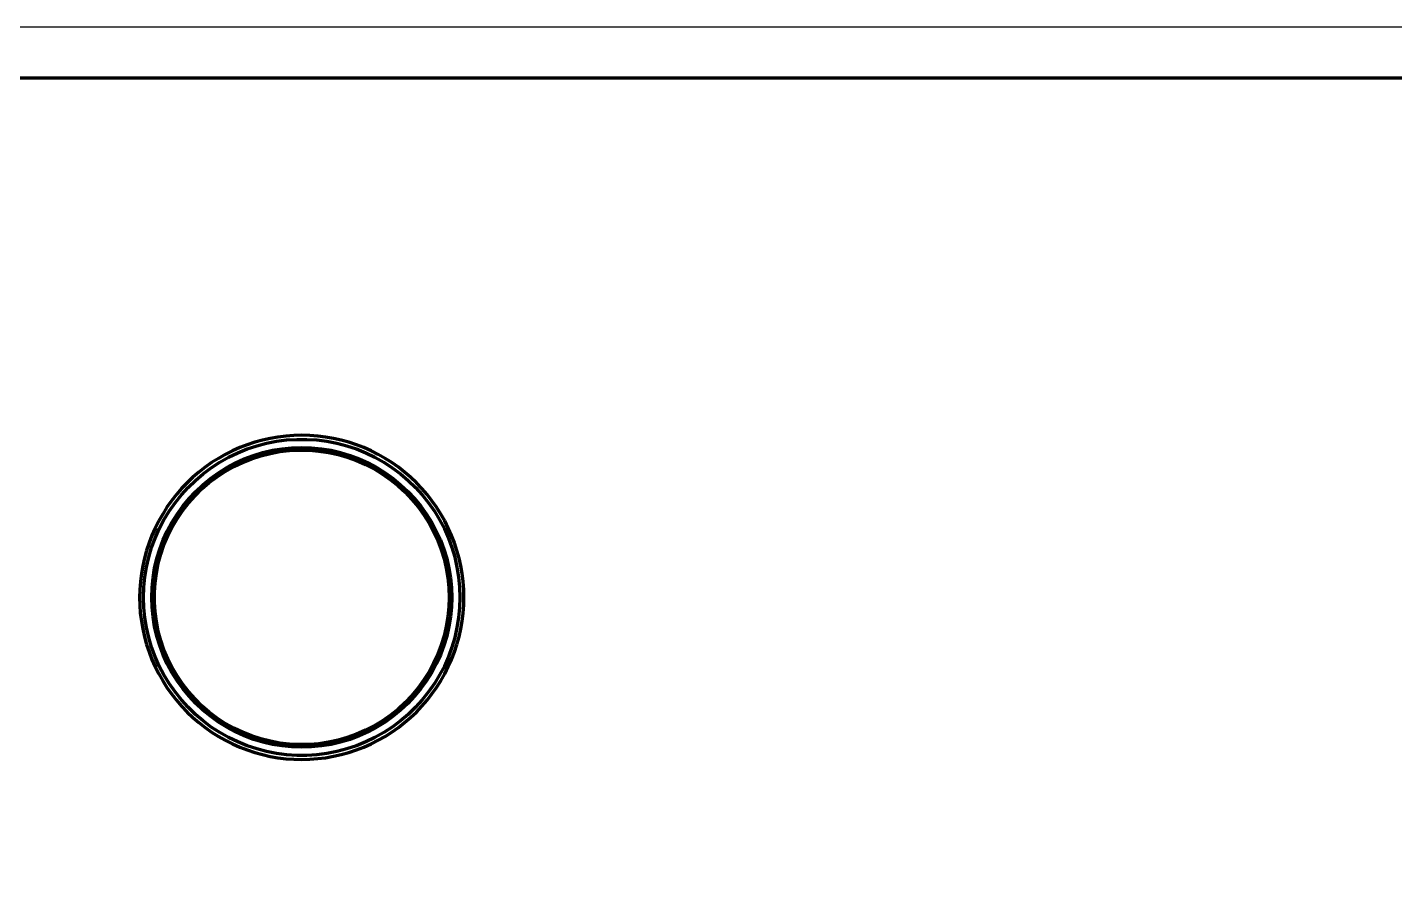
# Model space of a CAD drawing. Header units: millimetres. Extents: x 0 to 420, y 0 to 297.
# Drawn here: x 210 to 344, y 214 to 297 of the extents above; entities that cross this region are included whole.
import ezdxf

# ---------------------------------------------------------------- set-up
doc = ezdxf.new("R2010")
doc.units = ezdxf.units.MM
doc.linetypes.add('DASHED', pattern=[1.524, 1.27, -0.254])

msp = doc.modelspace()

# ---------------------------------------------------------------- linework, layer by layer
at = {"color": 1, "lineweight": 70}
for p, q in [((231.54, 256.07), (230.81, 255.79)), ((232.28, 256.32), (231.54, 256.07)), ((231.54, 255.66), (232.48, 255.97)), ((233.03, 256.52), (232.28, 256.32)), ((232.48, 255.97), (233.44, 256.22)), ((233.79, 256.69), (233.03, 256.52)), ((233.44, 256.22), (234.42, 256.41)), ((234.56, 256.83), (233.79, 256.69)), ((234.42, 256.41), (235.4, 256.54)), ((235.33, 256.92), (234.56, 256.83)), ((236.11, 256.98), (235.33, 256.92)), ((235.4, 256.54), (236.39, 256.6)), ((236.89, 257), (236.11, 256.98)), ((236.39, 256.6), (237.39, 256.6)), ((237.67, 256.98), (236.89, 257)), ((237.39, 256.6), (238.38, 256.54)), ((238.45, 256.92), (237.67, 256.98)), ((238.38, 256.54), (239.36, 256.41)), ((239.22, 256.83), (238.45, 256.92)), ((239.99, 256.69), (239.22, 256.83)), ((239.36, 256.41), (240.34, 256.22)), ((240.75, 256.52), (239.99, 256.69)), ((240.34, 256.22), (241.3, 255.97)), ((241.5, 256.32), (240.75, 256.52)), ((241.3, 255.97), (242.24, 255.66)), ((242.24, 256.07), (241.5, 256.32)), ((242.97, 255.79), (242.24, 256.07)), ((228.72, 254.74), (228.06, 254.32)), ((229.4, 255.12), (228.72, 254.74)), ((228.85, 254.36), (229.72, 254.85)), ((230.1, 255.47), (229.4, 255.12)), ((229.72, 254.85), (230.62, 255.28)), ((230.81, 255.79), (230.1, 255.47)), ((230.39, 254.29), (231.26, 254.69)), ((230.62, 255.28), (231.54, 255.66)), ((231.09, 254.34), (231.97, 254.69)), ((231.26, 254.69), (232.16, 255.03)), ((231.97, 254.69), (232.88, 254.99)), ((232.16, 255.03), (233.09, 255.31)), ((232.88, 254.99), (233.81, 255.22)), ((233.09, 255.31), (234.02, 255.53)), ((233.81, 255.22), (234.75, 255.4)), ((234.02, 255.53), (234.97, 255.68)), ((234.75, 255.4), (235.7, 255.51)), ((234.97, 255.68), (235.93, 255.78)), ((235.7, 255.51), (236.65, 255.55)), ((235.93, 255.78), (236.89, 255.81)), ((236.65, 255.55), (237.61, 255.54)), ((236.89, 255.81), (237.85, 255.78)), ((237.61, 255.54), (238.56, 255.46)), ((237.85, 255.78), (238.81, 255.68)), ((238.56, 255.46), (239.5, 255.32)), ((238.81, 255.68), (239.76, 255.53)), ((239.5, 255.32), (240.44, 255.11)), ((239.76, 255.53), (240.69, 255.31)), ((240.44, 255.11), (241.35, 254.85)), ((240.69, 255.31), (241.62, 255.03)), ((241.35, 254.85), (242.25, 254.52)), ((241.62, 255.03), (242.52, 254.69)), ((242.24, 255.66), (243.16, 255.28)), ((242.52, 254.69), (243.39, 254.29)), ((243.68, 255.47), (242.97, 255.79)), ((243.16, 255.28), (244.06, 254.85)), ((244.38, 255.12), (243.68, 255.47)), ((244.06, 254.85), (244.93, 254.36)), ((245.06, 254.74), (244.38, 255.12)), ((245.72, 254.32), (245.06, 254.74)), ((226.81, 253.39), (226.22, 252.88)), ((226.47, 252.58), (227.23, 253.23)), ((227.42, 253.87), (226.81, 253.39)), ((227.23, 253.23), (228.02, 253.82)), ((228.06, 254.32), (227.42, 253.87)), ((227.94, 252.77), (228.72, 253.33)), ((228.02, 253.82), (228.85, 254.36)), ((228.59, 252.94), (229.39, 253.46)), ((228.72, 253.33), (229.54, 253.84)), ((229.39, 253.46), (230.23, 253.93)), ((229.54, 253.84), (230.39, 254.29)), ((230.23, 253.93), (231.09, 254.34)), ((242.25, 254.52), (243.13, 254.14)), ((243.13, 254.14), (243.97, 253.7)), ((243.39, 254.29), (244.24, 253.84)), ((243.97, 253.7), (244.79, 253.2)), ((244.24, 253.84), (245.06, 253.33)), ((244.93, 254.36), (245.76, 253.82)), ((245.06, 253.33), (245.84, 252.77)), ((246.36, 253.87), (245.72, 254.32)), ((245.76, 253.82), (246.55, 253.23)), ((246.97, 253.39), (246.36, 253.87)), ((246.55, 253.23), (247.31, 252.58)), ((247.56, 252.88), (246.97, 253.39)), ((225.09, 251.16), (225.76, 251.89)), ((225.65, 252.35), (225.12, 251.78)), ((226.22, 252.88), (225.65, 252.35)), ((225.76, 251.89), (226.47, 252.58)), ((226.5, 251.5), (227.2, 252.16)), ((227.11, 251.74), (227.83, 252.36)), ((227.2, 252.16), (227.94, 252.77)), ((227.83, 252.36), (228.59, 252.94)), ((244.79, 253.2), (245.57, 252.65)), ((245.57, 252.65), (246.32, 252.06)), ((245.84, 252.77), (246.58, 252.16)), ((246.32, 252.06), (247.02, 251.41)), ((246.58, 252.16), (247.28, 251.5)), ((247.31, 252.58), (248.02, 251.89)), ((248.13, 252.35), (247.56, 252.88)), ((248.02, 251.89), (248.69, 251.16)), ((248.66, 251.78), (248.13, 252.35)), ((224.13, 250.58), (223.68, 249.94)), ((224.61, 251.19), (224.13, 250.58)), ((224.47, 250.38), (225.09, 251.16)), ((225.12, 251.78), (224.61, 251.19)), ((225.23, 250.06), (225.84, 250.8)), ((225.79, 250.35), (226.43, 251.07)), ((225.84, 250.8), (226.5, 251.5)), ((226.43, 251.07), (227.11, 251.74)), ((247.02, 251.41), (247.68, 250.72)), ((247.28, 251.5), (247.94, 250.8)), ((247.68, 250.72), (248.29, 249.98)), ((247.94, 250.8), (248.55, 250.06)), ((249.17, 251.19), (248.66, 251.78)), ((248.69, 251.16), (249.31, 250.38)), ((249.65, 250.58), (249.17, 251.19)), ((250.1, 249.94), (249.65, 250.58)), ((223.26, 249.28), (222.88, 248.6)), ((223.68, 249.94), (223.26, 249.28)), ((223.38, 248.72), (223.9, 249.57)), ((223.9, 249.57), (224.47, 250.38)), ((224.16, 248.46), (224.67, 249.28)), ((224.67, 249.28), (225.23, 250.06)), ((224.67, 248.81), (225.2, 249.6)), ((225.2, 249.6), (225.79, 250.35)), ((248.29, 249.98), (248.85, 249.21)), ((248.55, 250.06), (249.11, 249.28)), ((248.85, 249.21), (249.36, 248.4)), ((249.11, 249.28), (249.62, 248.46)), ((249.31, 250.38), (249.88, 249.57)), ((249.88, 249.57), (250.4, 248.72)), ((250.52, 249.28), (250.1, 249.94)), ((250.9, 248.6), (250.52, 249.28)), ((222.53, 247.9), (222.21, 247.19)), ((222.88, 248.6), (222.53, 247.9)), ((222.92, 247.84), (223.38, 248.72)), ((223.71, 247.61), (224.16, 248.46)), ((223.76, 247.13), (224.19, 247.99)), ((224.19, 247.99), (224.67, 248.81)), ((249.36, 248.4), (249.81, 247.56)), ((249.62, 248.46), (250.07, 247.61)), ((250.4, 248.72), (250.86, 247.84)), ((251.25, 247.9), (250.9, 248.6)), ((251.57, 247.19), (251.25, 247.9)), ((222.21, 247.19), (221.93, 246.46)), ((222.18, 245.99), (222.52, 246.93)), ((222.52, 246.93), (222.92, 247.84)), ((222.97, 245.84), (223.31, 246.74)), ((223.31, 246.74), (223.71, 247.61)), ((223.39, 246.25), (223.76, 247.13)), ((249.81, 247.56), (250.21, 246.69)), ((250.07, 247.61), (250.47, 246.74)), ((250.21, 246.69), (250.55, 245.8)), ((250.47, 246.74), (250.81, 245.84)), ((250.86, 247.84), (251.26, 246.93)), ((251.26, 246.93), (251.6, 245.99)), ((251.85, 246.46), (251.57, 247.19)), ((221.68, 245.72), (221.48, 244.97)), ((221.93, 246.46), (221.68, 245.72)), ((221.9, 245.04), (222.18, 245.99)), ((222.69, 244.91), (222.97, 245.84)), ((222.83, 244.42), (223.08, 245.35)), ((223.08, 245.35), (223.39, 246.25)), ((250.55, 245.8), (250.83, 244.89)), ((250.81, 245.84), (251.09, 244.91)), ((251.6, 245.99), (251.88, 245.04)), ((252.1, 245.72), (251.85, 246.46)), ((252.3, 244.97), (252.1, 245.72)), ((221.31, 244.21), (221.17, 243.44)), ((221.48, 244.97), (221.31, 244.21)), ((221.52, 243.09), (221.68, 244.07)), ((221.68, 244.07), (221.9, 245.04)), ((222.32, 243.03), (222.47, 243.98)), ((222.47, 243.98), (222.69, 244.91)), ((222.64, 243.49), (222.83, 244.42)), ((250.83, 244.89), (251.05, 243.96)), ((251.05, 243.96), (251.21, 243.02)), ((251.09, 244.91), (251.31, 243.98)), ((251.31, 243.98), (251.46, 243.03)), ((251.88, 245.04), (252.1, 244.07)), ((252.1, 244.07), (252.26, 243.09)), ((252.47, 244.21), (252.3, 244.97)), ((252.61, 243.44), (252.47, 244.21)), ((221.08, 242.67), (221.02, 241.89)), ((221.17, 243.44), (221.08, 242.67)), ((221.42, 242.1), (221.52, 243.09)), ((222.22, 242.07), (222.32, 243.03)), ((222.45, 241.59), (222.52, 242.54)), ((222.52, 242.54), (222.64, 243.49)), ((251.21, 243.02), (251.3, 242.06)), ((251.46, 243.03), (251.56, 242.07)), ((252.26, 243.09), (252.36, 242.1)), ((252.7, 242.67), (252.61, 243.44)), ((252.76, 241.89), (252.7, 242.67)), ((221.02, 241.89), (221, 241.11)), ((221.39, 241.11), (221.42, 242.1)), ((222.19, 241.11), (222.22, 242.07)), ((222.45, 240.63), (222.45, 241.59)), ((251.3, 242.06), (251.33, 241.11)), ((251.56, 242.07), (251.59, 241.11)), ((252.36, 242.1), (252.39, 241.11)), ((252.78, 241.11), (252.76, 241.89)), ((221, 241.11), (221.02, 240.33)), ((221.02, 240.33), (221.07, 239.56)), ((221.42, 240.12), (221.39, 241.11)), ((221.52, 239.13), (221.42, 240.12)), ((222.22, 240.15), (222.19, 241.11)), ((222.32, 239.19), (222.22, 240.15)), ((222.52, 239.68), (222.45, 240.63)), ((251.3, 240.16), (251.21, 239.2)), ((251.33, 241.11), (251.3, 240.16)), ((251.56, 240.15), (251.46, 239.19)), ((251.59, 241.11), (251.56, 240.15)), ((252.36, 240.12), (252.26, 239.13)), ((252.39, 241.11), (252.36, 240.12)), ((252.7, 239.55), (252.76, 240.33)), ((252.76, 240.33), (252.78, 241.11)), ((221.07, 239.56), (221.17, 238.78)), ((221.17, 238.78), (221.3, 238.01)), ((221.68, 238.15), (221.52, 239.13)), ((222.47, 238.24), (222.32, 239.19)), ((222.64, 238.73), (222.52, 239.68)), ((222.83, 237.8), (222.64, 238.73)), ((251.21, 239.2), (251.05, 238.26)), ((251.46, 239.19), (251.31, 238.24)), ((252.26, 239.13), (252.1, 238.15)), ((252.47, 238.01), (252.61, 238.78)), ((252.61, 238.78), (252.7, 239.55)), ((221.3, 238.01), (221.48, 237.25)), ((221.48, 237.25), (221.68, 236.5)), ((221.9, 237.18), (221.68, 238.15)), ((222.18, 236.23), (221.9, 237.18)), ((222.69, 237.31), (222.47, 238.24)), ((222.97, 236.38), (222.69, 237.31)), ((223.08, 236.87), (222.83, 237.8)), ((250.83, 237.33), (250.55, 236.42)), ((251.09, 237.31), (250.81, 236.38)), ((251.05, 238.26), (250.83, 237.33)), ((251.31, 238.24), (251.09, 237.31)), ((251.88, 237.18), (251.6, 236.23)), ((252.1, 238.15), (251.88, 237.18)), ((252.1, 236.5), (252.3, 237.25)), ((252.3, 237.25), (252.47, 238.01)), ((221.68, 236.5), (221.93, 235.76)), ((222.52, 235.29), (222.18, 236.23)), ((223.31, 235.48), (222.97, 236.38)), ((223.39, 235.97), (223.08, 236.87)), ((223.76, 235.09), (223.39, 235.97)), ((250.55, 236.42), (250.21, 235.53)), ((250.81, 236.38), (250.47, 235.48)), ((251.6, 236.23), (251.26, 235.29)), ((251.85, 235.76), (252.1, 236.5)), ((221.93, 235.76), (222.21, 235.03)), ((222.21, 235.03), (222.53, 234.31)), ((222.92, 234.38), (222.52, 235.29)), ((223.71, 234.61), (223.31, 235.48)), ((224.16, 233.76), (223.71, 234.61)), ((224.19, 234.23), (223.76, 235.09)), ((249.81, 234.66), (249.36, 233.82)), ((250.07, 234.61), (249.62, 233.76)), ((250.21, 235.53), (249.81, 234.66)), ((250.47, 235.48), (250.07, 234.61)), ((251.26, 235.29), (250.86, 234.38)), ((251.25, 234.32), (251.57, 235.03)), ((251.57, 235.03), (251.85, 235.76)), ((222.53, 234.31), (222.88, 233.62)), ((222.88, 233.62), (223.26, 232.94)), ((223.38, 233.5), (222.92, 234.38)), ((223.9, 232.65), (223.38, 233.5)), ((224.67, 232.94), (224.16, 233.76)), ((224.67, 233.41), (224.19, 234.23)), ((225.2, 232.62), (224.67, 233.41)), ((249.36, 233.82), (248.85, 233.01)), ((249.62, 233.76), (249.11, 232.94)), ((250.4, 233.5), (249.88, 232.65)), ((250.86, 234.38), (250.4, 233.5)), ((250.52, 232.94), (250.9, 233.62)), ((250.9, 233.62), (251.25, 234.32)), ((223.26, 232.94), (223.68, 232.28)), ((223.68, 232.28), (224.13, 231.64)), ((224.47, 231.84), (223.9, 232.65)), ((225.09, 231.06), (224.47, 231.84)), ((225.23, 232.16), (224.67, 232.94)), ((225.79, 231.87), (225.2, 232.62)), ((225.84, 231.42), (225.23, 232.16)), ((226.43, 231.15), (225.79, 231.87)), ((248.29, 232.24), (247.68, 231.5)), ((248.55, 232.16), (247.94, 231.42)), ((248.85, 233.01), (248.29, 232.24)), ((249.11, 232.94), (248.55, 232.16)), ((249.31, 231.84), (248.69, 231.06)), ((249.88, 232.65), (249.31, 231.84)), ((249.65, 231.64), (250.1, 232.28)), ((250.1, 232.28), (250.52, 232.94)), ((224.13, 231.64), (224.61, 231.03)), ((224.61, 231.03), (225.12, 230.44)), ((225.76, 230.33), (225.09, 231.06)), ((226.5, 230.72), (225.84, 231.42)), ((227.11, 230.48), (226.43, 231.15)), ((227.2, 230.06), (226.5, 230.72)), ((227.83, 229.86), (227.11, 230.48)), ((247.02, 230.81), (246.32, 230.16)), ((247.28, 230.72), (246.58, 230.06)), ((247.68, 231.5), (247.02, 230.81)), ((247.94, 231.42), (247.28, 230.72)), ((248.69, 231.06), (248.02, 230.33)), ((248.66, 230.44), (249.17, 231.03)), ((249.17, 231.03), (249.65, 231.64)), ((225.12, 230.44), (225.65, 229.87)), ((225.65, 229.87), (226.22, 229.34)), ((226.47, 229.64), (225.76, 230.33)), ((226.22, 229.34), (226.81, 228.83)), ((227.23, 228.99), (226.47, 229.64)), ((227.94, 229.45), (227.2, 230.06)), ((228.59, 229.28), (227.83, 229.86)), ((228.72, 228.89), (227.94, 229.45)), ((229.39, 228.76), (228.59, 229.28)), ((245.57, 229.57), (244.79, 229.02)), ((245.84, 229.45), (245.06, 228.89)), ((246.32, 230.16), (245.57, 229.57)), ((246.58, 230.06), (245.84, 229.45)), ((247.31, 229.64), (246.55, 228.99)), ((246.97, 228.83), (247.56, 229.34)), ((248.02, 230.33), (247.31, 229.64)), ((247.56, 229.34), (248.13, 229.87)), ((248.13, 229.87), (248.66, 230.44)), ((226.81, 228.83), (227.42, 228.35)), ((228.02, 228.4), (227.23, 228.99)), ((227.42, 228.35), (228.06, 227.9)), ((228.85, 227.86), (228.02, 228.4)), ((228.06, 227.9), (228.72, 227.48)), ((229.54, 228.38), (228.72, 228.89)), ((229.72, 227.37), (228.85, 227.86)), ((230.23, 228.29), (229.39, 228.76)), ((230.39, 227.93), (229.54, 228.38)), ((231.09, 227.88), (230.23, 228.29)), ((231.26, 227.53), (230.39, 227.93)), ((231.97, 227.53), (231.09, 227.88)), ((243.13, 228.08), (242.25, 227.7)), ((243.39, 227.93), (242.52, 227.53)), ((243.97, 228.52), (243.13, 228.08)), ((244.24, 228.38), (243.39, 227.93)), ((244.79, 229.02), (243.97, 228.52)), ((244.93, 227.86), (244.06, 227.37)), ((245.06, 228.89), (244.24, 228.38)), ((245.76, 228.4), (244.93, 227.86)), ((245.06, 227.48), (245.72, 227.9)), ((245.72, 227.9), (246.36, 228.35)), ((246.55, 228.99), (245.76, 228.4)), ((246.36, 228.35), (246.97, 228.83)), ((228.72, 227.48), (229.4, 227.1)), ((229.4, 227.1), (230.09, 226.75)), ((230.62, 226.94), (229.72, 227.37)), ((230.09, 226.75), (230.81, 226.43)), ((231.54, 226.56), (230.62, 226.94)), ((230.81, 226.43), (231.54, 226.15)), ((232.16, 227.19), (231.26, 227.53)), ((232.48, 226.25), (231.54, 226.56)), ((232.88, 227.23), (231.97, 227.53)), ((233.09, 226.91), (232.16, 227.19)), ((233.81, 227), (232.88, 227.23)), ((234.02, 226.69), (233.09, 226.91)), ((234.75, 226.82), (233.81, 227)), ((234.97, 226.54), (234.02, 226.69)), ((235.7, 226.71), (234.75, 226.82)), ((235.93, 226.44), (234.97, 226.54)), ((236.65, 226.67), (235.7, 226.71)), ((236.89, 226.41), (235.93, 226.44)), ((237.61, 226.68), (236.65, 226.67)), ((237.85, 226.44), (236.89, 226.41)), ((238.56, 226.76), (237.61, 226.68)), ((238.81, 226.54), (237.85, 226.44)), ((239.5, 226.9), (238.56, 226.76)), ((239.76, 226.69), (238.81, 226.54)), ((240.44, 227.11), (239.5, 226.9)), ((240.69, 226.91), (239.76, 226.69)), ((241.35, 227.37), (240.44, 227.11)), ((241.62, 227.19), (240.69, 226.91)), ((242.24, 226.56), (241.3, 226.25)), ((242.25, 227.7), (241.35, 227.37)), ((242.52, 227.53), (241.62, 227.19)), ((243.16, 226.94), (242.24, 226.56)), ((242.24, 226.15), (242.97, 226.43)), ((242.97, 226.43), (243.68, 226.75)), ((244.06, 227.37), (243.16, 226.94)), ((243.68, 226.75), (244.38, 227.1)), ((244.38, 227.1), (245.06, 227.48)), ((231.54, 226.15), (232.28, 225.9)), ((232.28, 225.9), (233.03, 225.7)), ((233.44, 226), (232.48, 226.25)), ((233.03, 225.7), (233.79, 225.52)), ((234.42, 225.81), (233.44, 226)), ((233.79, 225.52), (234.56, 225.39)), ((235.4, 225.68), (234.42, 225.81)), ((234.56, 225.39), (235.34, 225.29)), ((235.34, 225.29), (236.11, 225.24)), ((236.39, 225.62), (235.4, 225.68)), ((236.11, 225.24), (236.89, 225.22)), ((237.39, 225.62), (236.39, 225.62)), ((236.89, 225.22), (237.67, 225.24)), ((238.38, 225.68), (237.39, 225.62)), ((237.67, 225.24), (238.45, 225.3)), ((239.36, 225.81), (238.38, 225.68)), ((238.45, 225.3), (239.22, 225.39)), ((239.22, 225.39), (239.99, 225.53)), ((240.34, 226), (239.36, 225.81)), ((239.99, 225.53), (240.75, 225.7)), ((241.3, 226.25), (240.34, 226)), ((240.75, 225.7), (241.5, 225.9)), ((241.5, 225.9), (242.24, 226.15))]:
    msp.add_line(p, q, dxfattribs=at)
at = {"color": 5, "linetype": 'DASHED', "lineweight": 35}
for p, q in [((231.54, 255.66), (232.48, 255.97)), ((231.73, 255.72), (232.67, 256.02)), ((231.73, 255.72), (232.67, 256.02)), ((232.48, 255.97), (233.44, 256.22)), ((232.67, 256.02), (233.62, 256.26)), ((232.67, 256.02), (233.62, 256.26)), ((233.44, 256.22), (234.42, 256.41)), ((233.62, 256.26), (234.6, 256.44)), ((233.62, 256.26), (234.6, 256.44)), ((234.42, 256.41), (235.4, 256.54)), ((234.6, 256.44), (235.58, 256.55)), ((234.6, 256.44), (235.58, 256.55)), ((235.4, 256.54), (236.39, 256.6)), ((235.58, 256.55), (236.56, 256.61)), ((235.58, 256.55), (236.56, 256.61)), ((236.39, 256.6), (237.39, 256.6)), ((236.56, 256.61), (237.55, 256.6)), ((236.56, 256.61), (237.55, 256.6)), ((237.39, 256.6), (238.38, 256.54)), ((237.55, 256.6), (238.53, 256.52)), ((237.55, 256.6), (238.53, 256.52)), ((238.38, 256.54), (239.36, 256.41)), ((238.53, 256.52), (239.51, 256.39)), ((238.53, 256.52), (239.51, 256.39)), ((239.36, 256.41), (240.34, 256.22)), ((239.51, 256.39), (240.48, 256.19)), ((239.51, 256.39), (240.48, 256.19)), ((240.34, 256.22), (241.3, 255.97)), ((240.48, 256.19), (241.43, 255.93)), ((240.48, 256.19), (241.43, 255.93)), ((241.3, 255.97), (242.24, 255.66)), ((241.43, 255.93), (242.36, 255.61)), ((241.43, 255.93), (242.36, 255.61)), ((228.85, 254.36), (229.72, 254.85)), ((229.05, 254.48), (229.91, 254.95)), ((229.05, 254.48), (229.91, 254.95)), ((229.72, 254.85), (230.62, 255.28)), ((229.91, 254.95), (230.81, 255.37)), ((229.91, 254.95), (230.81, 255.37)), ((230.39, 254.29), (231.26, 254.69)), ((230.39, 254.29), (231.26, 254.69)), ((230.39, 254.29), (231.26, 254.69)), ((230.62, 255.28), (231.54, 255.66)), ((230.81, 255.37), (231.73, 255.72)), ((230.81, 255.37), (231.73, 255.72)), ((231.09, 254.34), (231.97, 254.69)), ((231.26, 254.69), (232.16, 255.03)), ((231.26, 254.69), (232.16, 255.03)), ((231.26, 254.69), (232.16, 255.03)), ((231.97, 254.69), (232.88, 254.99)), ((232.16, 255.03), (233.09, 255.31)), ((232.16, 255.03), (233.09, 255.31)), ((232.16, 255.03), (233.09, 255.31)), ((232.88, 254.99), (233.81, 255.22)), ((233.09, 255.31), (234.02, 255.53)), ((233.09, 255.31), (234.02, 255.53)), ((233.09, 255.31), (234.02, 255.53)), ((233.81, 255.22), (234.75, 255.4)), ((234.02, 255.53), (234.97, 255.68)), ((234.02, 255.53), (234.97, 255.68)), ((234.02, 255.53), (234.97, 255.68)), ((234.75, 255.4), (235.7, 255.51)), ((234.97, 255.68), (235.93, 255.78)), ((234.97, 255.68), (235.93, 255.78)), ((234.97, 255.68), (235.93, 255.78)), ((235.7, 255.51), (236.65, 255.55)), ((235.93, 255.78), (236.89, 255.81)), ((235.93, 255.78), (236.89, 255.81)), ((235.93, 255.78), (236.89, 255.81)), ((236.65, 255.55), (237.61, 255.54)), ((236.89, 255.81), (237.85, 255.78)), ((236.89, 255.81), (237.85, 255.78)), ((236.89, 255.81), (237.85, 255.78)), ((237.61, 255.54), (238.56, 255.46)), ((237.85, 255.78), (238.81, 255.68)), ((237.85, 255.78), (238.81, 255.68)), ((237.85, 255.78), (238.81, 255.68)), ((238.56, 255.46), (239.5, 255.32)), ((238.81, 255.68), (239.76, 255.53)), ((238.81, 255.68), (239.76, 255.53)), ((238.81, 255.68), (239.76, 255.53)), ((239.5, 255.32), (240.44, 255.11)), ((239.76, 255.53), (240.69, 255.31)), ((239.76, 255.53), (240.69, 255.31)), ((239.76, 255.53), (240.69, 255.31)), ((240.44, 255.11), (241.35, 254.85)), ((240.69, 255.31), (241.62, 255.03)), ((240.69, 255.31), (241.62, 255.03)), ((240.69, 255.31), (241.62, 255.03)), ((241.35, 254.85), (242.25, 254.52)), ((241.62, 255.03), (242.52, 254.69)), ((241.62, 255.03), (242.52, 254.69)), ((241.62, 255.03), (242.52, 254.69)), ((242.24, 255.66), (243.16, 255.28)), ((242.36, 255.61), (243.27, 255.23)), ((242.36, 255.61), (243.27, 255.23)), ((242.52, 254.69), (243.39, 254.29)), ((242.52, 254.69), (243.39, 254.29)), ((242.52, 254.69), (243.39, 254.29)), ((243.16, 255.28), (244.06, 254.85)), ((243.27, 255.23), (244.16, 254.8)), ((243.27, 255.23), (244.16, 254.8)), ((244.06, 254.85), (244.93, 254.36)), ((244.16, 254.8), (245.02, 254.31)), ((244.16, 254.8), (245.02, 254.31)), ((226.47, 252.58), (227.23, 253.23)), ((226.65, 252.75), (227.41, 253.37)), ((226.65, 252.75), (227.41, 253.37)), ((227.23, 253.23), (228.02, 253.82)), ((227.41, 253.37), (228.21, 253.95)), ((227.41, 253.37), (228.21, 253.95)), ((227.94, 252.77), (228.72, 253.33)), ((227.94, 252.77), (228.72, 253.33)), ((227.94, 252.77), (228.72, 253.33)), ((228.02, 253.82), (228.85, 254.36)), ((228.21, 253.95), (229.05, 254.48)), ((228.21, 253.95), (229.05, 254.48)), ((228.59, 252.94), (229.39, 253.46)), ((228.72, 253.33), (229.54, 253.84)), ((228.72, 253.33), (229.54, 253.84)), ((228.72, 253.33), (229.54, 253.84)), ((229.39, 253.46), (230.23, 253.93)), ((229.54, 253.84), (230.39, 254.29)), ((229.54, 253.84), (230.39, 254.29)), ((229.54, 253.84), (230.39, 254.29)), ((230.23, 253.93), (231.09, 254.34)), ((242.25, 254.52), (243.13, 254.14)), ((243.13, 254.14), (243.97, 253.7)), ((243.39, 254.29), (244.24, 253.84)), ((243.39, 254.29), (244.24, 253.84)), ((243.39, 254.29), (244.24, 253.84)), ((243.97, 253.7), (244.79, 253.2)), ((244.24, 253.84), (245.06, 253.33)), ((244.24, 253.84), (245.06, 253.33)), ((244.24, 253.84), (245.06, 253.33)), ((244.93, 254.36), (245.76, 253.82)), ((245.02, 254.31), (245.84, 253.76)), ((245.02, 254.31), (245.84, 253.76)), ((245.06, 253.33), (245.84, 252.77)), ((245.06, 253.33), (245.84, 252.77)), ((245.06, 253.33), (245.84, 252.77)), ((245.76, 253.82), (246.55, 253.23)), ((245.84, 253.76), (246.63, 253.17)), ((245.84, 253.76), (246.63, 253.17)), ((246.55, 253.23), (247.31, 252.58)), ((225.09, 251.16), (225.76, 251.89)), ((225.25, 251.35), (225.93, 252.07)), ((225.25, 251.35), (225.93, 252.07)), ((225.76, 251.89), (226.47, 252.58)), ((225.93, 252.07), (226.65, 252.75)), ((225.93, 252.07), (226.65, 252.75)), ((226.5, 251.5), (227.2, 252.16)), ((226.5, 251.5), (227.2, 252.16)), ((226.5, 251.5), (227.2, 252.16)), ((227.11, 251.74), (227.83, 252.36)), ((227.2, 252.16), (227.94, 252.77)), ((227.2, 252.16), (227.94, 252.77)), ((227.2, 252.16), (227.94, 252.77)), ((227.83, 252.36), (228.59, 252.94)), ((244.79, 253.2), (245.57, 252.65)), ((245.57, 252.65), (246.32, 252.06)), ((245.84, 252.77), (246.58, 252.16)), ((245.84, 252.77), (246.58, 252.16)), ((245.84, 252.77), (246.58, 252.16)), ((246.32, 252.06), (247.02, 251.41)), ((246.58, 252.16), (247.28, 251.5)), ((246.58, 252.16), (247.28, 251.5)), ((246.58, 252.16), (247.28, 251.5)), ((246.63, 253.17), (247.38, 252.53)), ((246.63, 253.17), (247.38, 252.53)), ((247.31, 252.58), (248.02, 251.89)), ((247.38, 252.53), (248.08, 251.84)), ((247.38, 252.53), (248.08, 251.84)), ((248.02, 251.89), (248.69, 251.16)), ((224.05, 249.79), (224.63, 250.59)), ((224.05, 249.79), (224.63, 250.59)), ((224.47, 250.38), (225.09, 251.16)), ((224.63, 250.59), (225.25, 251.35)), ((224.63, 250.59), (225.25, 251.35)), ((225.23, 250.06), (225.84, 250.8)), ((225.23, 250.06), (225.84, 250.8)), ((225.23, 250.06), (225.84, 250.8)), ((225.79, 250.35), (226.43, 251.07)), ((225.84, 250.8), (226.5, 251.5)), ((225.84, 250.8), (226.5, 251.5)), ((225.84, 250.8), (226.5, 251.5)), ((226.43, 251.07), (227.11, 251.74)), ((247.02, 251.41), (247.68, 250.72)), ((247.28, 251.5), (247.94, 250.8)), ((247.28, 251.5), (247.94, 250.8)), ((247.28, 251.5), (247.94, 250.8)), ((247.68, 250.72), (248.29, 249.98)), ((247.94, 250.8), (248.55, 250.06)), ((247.94, 250.8), (248.55, 250.06)), ((247.94, 250.8), (248.55, 250.06)), ((248.08, 251.84), (248.74, 251.1)), ((248.08, 251.84), (248.74, 251.1)), ((248.69, 251.16), (249.31, 250.38)), ((248.74, 251.1), (249.35, 250.33)), ((248.74, 251.1), (249.35, 250.33)), ((223.38, 248.72), (223.9, 249.57)), ((223.52, 248.95), (224.05, 249.79)), ((223.52, 248.95), (224.05, 249.79)), ((223.9, 249.57), (224.47, 250.38)), ((224.16, 248.46), (224.67, 249.28)), ((224.16, 248.46), (224.67, 249.28)), ((224.16, 248.46), (224.67, 249.28)), ((224.67, 249.28), (225.23, 250.06)), ((224.67, 249.28), (225.23, 250.06)), ((224.67, 249.28), (225.23, 250.06)), ((224.67, 248.81), (225.2, 249.6)), ((225.2, 249.6), (225.79, 250.35)), ((248.29, 249.98), (248.85, 249.21)), ((248.55, 250.06), (249.11, 249.28)), ((248.55, 250.06), (249.11, 249.28)), ((248.55, 250.06), (249.11, 249.28)), ((248.85, 249.21), (249.36, 248.4)), ((249.11, 249.28), (249.62, 248.46)), ((249.11, 249.28), (249.62, 248.46)), ((249.11, 249.28), (249.62, 248.46)), ((249.31, 250.38), (249.88, 249.57)), ((249.35, 250.33), (249.91, 249.52)), ((249.35, 250.33), (249.91, 249.52)), ((249.88, 249.57), (250.4, 248.72)), ((249.91, 249.52), (250.42, 248.67)), ((249.91, 249.52), (250.42, 248.67)), ((222.63, 247.19), (223.05, 248.09)), ((222.63, 247.19), (223.05, 248.09)), ((222.92, 247.84), (223.38, 248.72)), ((223.05, 248.09), (223.52, 248.95)), ((223.05, 248.09), (223.52, 248.95)), ((223.71, 247.61), (224.16, 248.46)), ((223.71, 247.61), (224.16, 248.46)), ((223.71, 247.61), (224.16, 248.46)), ((223.76, 247.13), (224.19, 247.99)), ((224.19, 247.99), (224.67, 248.81)), ((249.36, 248.4), (249.81, 247.56)), ((249.62, 248.46), (250.07, 247.61)), ((249.62, 248.46), (250.07, 247.61)), ((249.62, 248.46), (250.07, 247.61)), ((250.4, 248.72), (250.86, 247.84)), ((250.42, 248.67), (250.88, 247.79)), ((250.42, 248.67), (250.88, 247.79)), ((222.18, 245.99), (222.52, 246.93)), ((222.28, 246.27), (222.63, 247.19)), ((222.28, 246.27), (222.63, 247.19)), ((222.52, 246.93), (222.92, 247.84)), ((222.97, 245.84), (223.31, 246.74)), ((222.97, 245.84), (223.31, 246.74)), ((222.97, 245.84), (223.31, 246.74)), ((223.31, 246.74), (223.71, 247.61)), ((223.31, 246.74), (223.71, 247.61)), ((223.31, 246.74), (223.71, 247.61)), ((223.39, 246.25), (223.76, 247.13)), ((249.81, 247.56), (250.21, 246.69)), ((250.07, 247.61), (250.47, 246.74)), ((250.07, 247.61), (250.47, 246.74)), ((250.07, 247.61), (250.47, 246.74)), ((250.21, 246.69), (250.55, 245.8)), ((250.47, 246.74), (250.81, 245.84)), ((250.47, 246.74), (250.81, 245.84)), ((250.47, 246.74), (250.81, 245.84)), ((250.86, 247.84), (251.26, 246.93)), ((250.88, 247.79), (251.27, 246.89)), ((250.88, 247.79), (251.27, 246.89)), ((251.26, 246.93), (251.6, 245.99)), ((251.27, 246.89), (251.61, 245.96)), ((251.27, 246.89), (251.61, 245.96)), ((221.74, 244.38), (221.98, 245.33)), ((221.74, 244.38), (221.98, 245.33)), ((221.9, 245.04), (222.18, 245.99)), ((221.98, 245.33), (222.28, 246.27)), ((221.98, 245.33), (222.28, 246.27)), ((222.69, 244.91), (222.97, 245.84)), ((222.69, 244.91), (222.97, 245.84)), ((222.69, 244.91), (222.97, 245.84)), ((222.83, 244.42), (223.08, 245.35)), ((223.08, 245.35), (223.39, 246.25)), ((250.55, 245.8), (250.83, 244.89)), ((250.81, 245.84), (251.09, 244.91)), ((250.81, 245.84), (251.09, 244.91)), ((250.81, 245.84), (251.09, 244.91)), ((251.6, 245.99), (251.88, 245.04)), ((251.61, 245.96), (251.89, 245.02)), ((251.61, 245.96), (251.89, 245.02)), ((221.52, 243.09), (221.68, 244.07)), ((221.56, 243.4), (221.74, 244.38)), ((221.56, 243.4), (221.74, 244.38)), ((221.68, 244.07), (221.9, 245.04)), ((222.32, 243.03), (222.47, 243.98)), ((222.32, 243.03), (222.47, 243.98)), ((222.32, 243.03), (222.47, 243.98)), ((222.47, 243.98), (222.69, 244.91)), ((222.47, 243.98), (222.69, 244.91)), ((222.47, 243.98), (222.69, 244.91)), ((222.64, 243.49), (222.83, 244.42)), ((250.83, 244.89), (251.05, 243.96)), ((251.05, 243.96), (251.21, 243.02)), ((251.09, 244.91), (251.31, 243.98)), ((251.09, 244.91), (251.31, 243.98)), ((251.09, 244.91), (251.31, 243.98)), ((251.31, 243.98), (251.46, 243.03)), ((251.31, 243.98), (251.46, 243.03)), ((251.31, 243.98), (251.46, 243.03)), ((251.88, 245.04), (252.1, 244.07)), ((251.89, 245.02), (252.11, 244.05)), ((251.89, 245.02), (252.11, 244.05)), ((252.1, 244.07), (252.26, 243.09)), ((252.11, 244.05), (252.26, 243.08)), ((252.11, 244.05), (252.26, 243.08)), ((221.42, 242.1), (221.52, 243.09)), ((221.45, 242.42), (221.56, 243.4)), ((221.45, 242.42), (221.56, 243.4)), ((222.22, 242.07), (222.32, 243.03)), ((222.22, 242.07), (222.32, 243.03)), ((222.22, 242.07), (222.32, 243.03)), ((222.45, 241.59), (222.52, 242.54)), ((222.52, 242.54), (222.64, 243.49)), ((251.21, 243.02), (251.3, 242.06)), ((251.46, 243.03), (251.56, 242.07)), ((251.46, 243.03), (251.56, 242.07)), ((251.46, 243.03), (251.56, 242.07)), ((252.26, 243.09), (252.36, 242.1)), ((252.26, 243.08), (252.36, 242.1)), ((252.26, 243.08), (252.36, 242.1)), ((221.39, 241.44), (221.45, 242.42)), ((221.39, 241.44), (221.45, 242.42)), ((221.39, 241.11), (221.42, 242.1)), ((221.4, 240.45), (221.39, 241.44)), ((221.4, 240.45), (221.39, 241.44)), ((222.19, 241.11), (222.22, 242.07)), ((222.19, 241.11), (222.22, 242.07)), ((222.19, 241.11), (222.22, 242.07)), ((222.45, 240.63), (222.45, 241.59)), ((251.3, 242.06), (251.33, 241.11)), ((251.56, 242.07), (251.59, 241.11)), ((251.56, 242.07), (251.59, 241.11)), ((251.56, 242.07), (251.59, 241.11)), ((252.36, 242.1), (252.39, 241.11)), ((252.36, 242.1), (252.39, 241.11)), ((252.36, 242.1), (252.39, 241.11)), ((221.42, 240.12), (221.39, 241.11)), ((221.48, 239.47), (221.4, 240.45)), ((221.48, 239.47), (221.4, 240.45)), ((221.52, 239.13), (221.42, 240.12)), ((222.22, 240.15), (222.19, 241.11)), ((222.22, 240.15), (222.19, 241.11)), ((222.22, 240.15), (222.19, 241.11)), ((222.32, 239.19), (222.22, 240.15)), ((222.32, 239.19), (222.22, 240.15)), ((222.32, 239.19), (222.22, 240.15)), ((222.52, 239.68), (222.45, 240.63)), ((251.3, 240.16), (251.21, 239.2)), ((251.33, 241.11), (251.3, 240.16)), ((251.56, 240.15), (251.46, 239.19)), ((251.56, 240.15), (251.46, 239.19)), ((251.56, 240.15), (251.46, 239.19)), ((251.59, 241.11), (251.56, 240.15)), ((251.59, 241.11), (251.56, 240.15)), ((251.59, 241.11), (251.56, 240.15)), ((252.36, 240.12), (252.26, 239.13)), ((252.36, 240.14), (252.27, 239.17)), ((252.36, 240.14), (252.27, 239.17)), ((252.39, 241.11), (252.36, 240.14)), ((252.39, 241.11), (252.36, 240.12)), ((252.39, 241.11), (252.36, 240.14)), ((221.61, 238.49), (221.48, 239.47)), ((221.61, 238.49), (221.48, 239.47)), ((221.68, 238.15), (221.52, 239.13)), ((221.81, 237.52), (221.61, 238.49)), ((221.81, 237.52), (221.61, 238.49)), ((222.47, 238.24), (222.32, 239.19)), ((222.47, 238.24), (222.32, 239.19)), ((222.47, 238.24), (222.32, 239.19)), ((222.64, 238.73), (222.52, 239.68)), ((222.83, 237.8), (222.64, 238.73)), ((251.21, 239.2), (251.05, 238.26)), ((251.46, 239.19), (251.31, 238.24)), ((251.46, 239.19), (251.31, 238.24)), ((251.46, 239.19), (251.31, 238.24)), ((252.26, 239.13), (252.1, 238.15)), ((252.27, 239.17), (252.12, 238.21)), ((252.27, 239.17), (252.12, 238.21)), ((221.9, 237.18), (221.68, 238.15)), ((222.07, 236.57), (221.81, 237.52)), ((222.07, 236.57), (221.81, 237.52)), ((222.18, 236.23), (221.9, 237.18)), ((222.69, 237.31), (222.47, 238.24)), ((222.69, 237.31), (222.47, 238.24)), ((222.69, 237.31), (222.47, 238.24)), ((222.97, 236.38), (222.69, 237.31)), ((222.97, 236.38), (222.69, 237.31)), ((222.97, 236.38), (222.69, 237.31)), ((223.08, 236.87), (222.83, 237.8)), ((250.83, 237.33), (250.55, 236.42)), ((251.09, 237.31), (250.81, 236.38)), ((251.09, 237.31), (250.81, 236.38)), ((251.09, 237.31), (250.81, 236.38)), ((251.05, 238.26), (250.83, 237.33)), ((251.31, 238.24), (251.09, 237.31)), ((251.31, 238.24), (251.09, 237.31)), ((251.31, 238.24), (251.09, 237.31)), ((251.88, 237.18), (251.6, 236.23)), ((251.9, 237.26), (251.63, 236.32)), ((251.9, 237.26), (251.63, 236.32)), ((252.1, 238.15), (251.88, 237.18)), ((252.12, 238.21), (251.9, 237.26)), ((252.12, 238.21), (251.9, 237.26)), ((222.39, 235.64), (222.07, 236.57)), ((222.39, 235.64), (222.07, 236.57)), ((222.52, 235.29), (222.18, 236.23)), ((223.31, 235.48), (222.97, 236.38)), ((223.31, 235.48), (222.97, 236.38)), ((223.31, 235.48), (222.97, 236.38)), ((223.39, 235.97), (223.08, 236.87)), ((223.76, 235.09), (223.39, 235.97)), ((250.55, 236.42), (250.21, 235.53)), ((250.81, 236.38), (250.47, 235.48)), ((250.81, 236.38), (250.47, 235.48)), ((250.81, 236.38), (250.47, 235.48)), ((251.6, 236.23), (251.26, 235.29)), ((251.63, 236.32), (251.3, 235.4)), ((251.63, 236.32), (251.3, 235.4)), ((222.77, 234.73), (222.39, 235.64)), ((222.77, 234.73), (222.39, 235.64)), ((222.92, 234.38), (222.52, 235.29)), ((223.2, 233.84), (222.77, 234.73)), ((223.2, 233.84), (222.77, 234.73)), ((223.71, 234.61), (223.31, 235.48)), ((223.71, 234.61), (223.31, 235.48)), ((223.71, 234.61), (223.31, 235.48)), ((224.16, 233.76), (223.71, 234.61)), ((224.16, 233.76), (223.71, 234.61)), ((224.16, 233.76), (223.71, 234.61)), ((224.19, 234.23), (223.76, 235.09)), ((249.81, 234.66), (249.36, 233.82)), ((250.07, 234.61), (249.62, 233.76)), ((250.07, 234.61), (249.62, 233.76)), ((250.07, 234.61), (249.62, 233.76)), ((250.21, 235.53), (249.81, 234.66)), ((250.47, 235.48), (250.07, 234.61)), ((250.47, 235.48), (250.07, 234.61)), ((250.47, 235.48), (250.07, 234.61)), ((250.91, 234.51), (250.47, 233.64)), ((250.91, 234.51), (250.47, 233.64)), ((251.26, 235.29), (250.86, 234.38)), ((251.3, 235.4), (250.91, 234.51)), ((251.3, 235.4), (250.91, 234.51)), ((223.38, 233.5), (222.92, 234.38)), ((223.69, 232.98), (223.2, 233.84)), ((223.69, 232.98), (223.2, 233.84)), ((223.9, 232.65), (223.38, 233.5)), ((224.67, 232.94), (224.16, 233.76)), ((224.67, 232.94), (224.16, 233.76)), ((224.67, 232.94), (224.16, 233.76)), ((224.67, 233.41), (224.19, 234.23)), ((225.2, 232.62), (224.67, 233.41)), ((249.36, 233.82), (248.85, 233.01)), ((249.62, 233.76), (249.11, 232.94)), ((249.62, 233.76), (249.11, 232.94)), ((249.62, 233.76), (249.11, 232.94)), ((250.4, 233.5), (249.88, 232.65)), ((250.47, 233.64), (249.98, 232.8)), ((250.47, 233.64), (249.98, 232.8)), ((250.86, 234.38), (250.4, 233.5)), ((224.24, 232.16), (223.69, 232.98)), ((224.24, 232.16), (223.69, 232.98)), ((224.47, 231.84), (223.9, 232.65)), ((224.83, 231.37), (224.24, 232.16)), ((224.83, 231.37), (224.24, 232.16)), ((225.09, 231.06), (224.47, 231.84)), ((225.23, 232.16), (224.67, 232.94)), ((225.23, 232.16), (224.67, 232.94)), ((225.23, 232.16), (224.67, 232.94)), ((225.79, 231.87), (225.2, 232.62)), ((225.84, 231.42), (225.23, 232.16)), ((225.84, 231.42), (225.23, 232.16)), ((225.84, 231.42), (225.23, 232.16)), ((226.43, 231.15), (225.79, 231.87)), ((248.29, 232.24), (247.68, 231.5)), ((248.55, 232.16), (247.94, 231.42)), ((248.55, 232.16), (247.94, 231.42)), ((248.55, 232.16), (247.94, 231.42)), ((248.85, 233.01), (248.29, 232.24)), ((249.11, 232.94), (248.55, 232.16)), ((249.11, 232.94), (248.55, 232.16)), ((249.11, 232.94), (248.55, 232.16)), ((249.31, 231.84), (248.69, 231.06)), ((249.43, 232), (248.83, 231.23)), ((249.43, 232), (248.83, 231.23)), ((249.88, 232.65), (249.31, 231.84)), ((249.98, 232.8), (249.43, 232)), ((249.98, 232.8), (249.43, 232)), ((225.47, 230.62), (224.83, 231.37)), ((225.47, 230.62), (224.83, 231.37)), ((225.76, 230.33), (225.09, 231.06)), ((226.16, 229.92), (225.47, 230.62)), ((226.16, 229.92), (225.47, 230.62)), ((226.5, 230.72), (225.84, 231.42)), ((226.5, 230.72), (225.84, 231.42)), ((226.5, 230.72), (225.84, 231.42)), ((227.11, 230.48), (226.43, 231.15)), ((227.2, 230.06), (226.5, 230.72)), ((227.2, 230.06), (226.5, 230.72)), ((227.2, 230.06), (226.5, 230.72)), ((227.83, 229.86), (227.11, 230.48)), ((247.02, 230.81), (246.32, 230.16)), ((247.28, 230.72), (246.58, 230.06)), ((247.28, 230.72), (246.58, 230.06)), ((247.28, 230.72), (246.58, 230.06)), ((247.68, 231.5), (247.02, 230.81)), ((247.94, 231.42), (247.28, 230.72)), ((247.94, 231.42), (247.28, 230.72)), ((247.94, 231.42), (247.28, 230.72)), ((248.19, 230.5), (247.5, 229.81)), ((248.19, 230.5), (247.5, 229.81)), ((248.69, 231.06), (248.02, 230.33)), ((248.83, 231.23), (248.19, 230.5)), ((248.83, 231.23), (248.19, 230.5)), ((226.47, 229.64), (225.76, 230.33)), ((226.9, 229.26), (226.16, 229.92)), ((226.9, 229.26), (226.16, 229.92)), ((227.23, 228.99), (226.47, 229.64)), ((227.67, 228.65), (226.9, 229.26)), ((227.67, 228.65), (226.9, 229.26)), ((227.94, 229.45), (227.2, 230.06)), ((227.94, 229.45), (227.2, 230.06)), ((227.94, 229.45), (227.2, 230.06)), ((228.59, 229.28), (227.83, 229.86)), ((228.72, 228.89), (227.94, 229.45)), ((228.72, 228.89), (227.94, 229.45)), ((228.72, 228.89), (227.94, 229.45)), ((229.39, 228.76), (228.59, 229.28)), ((245.57, 229.57), (244.79, 229.02)), ((245.84, 229.45), (245.06, 228.89)), ((245.84, 229.45), (245.06, 228.89)), ((245.84, 229.45), (245.06, 228.89)), ((246.32, 230.16), (245.57, 229.57)), ((246.58, 230.06), (245.84, 229.45)), ((246.58, 230.06), (245.84, 229.45)), ((246.58, 230.06), (245.84, 229.45)), ((246.77, 229.17), (246, 228.57)), ((246.77, 229.17), (246, 228.57)), ((247.31, 229.64), (246.55, 228.99)), ((247.5, 229.81), (246.77, 229.17)), ((247.5, 229.81), (246.77, 229.17)), ((248.02, 230.33), (247.31, 229.64)), ((228.02, 228.4), (227.23, 228.99)), ((228.48, 228.09), (227.67, 228.65)), ((228.48, 228.09), (227.67, 228.65)), ((228.85, 227.86), (228.02, 228.4)), ((229.33, 227.58), (228.48, 228.09)), ((229.33, 227.58), (228.48, 228.09)), ((229.54, 228.38), (228.72, 228.89)), ((229.54, 228.38), (228.72, 228.89)), ((229.54, 228.38), (228.72, 228.89)), ((229.72, 227.37), (228.85, 227.86)), ((230.23, 228.29), (229.39, 228.76)), ((230.39, 227.93), (229.54, 228.38)), ((230.39, 227.93), (229.54, 228.38)), ((230.39, 227.93), (229.54, 228.38)), ((231.09, 227.88), (230.23, 228.29)), ((231.26, 227.53), (230.39, 227.93)), ((231.26, 227.53), (230.39, 227.93)), ((231.26, 227.53), (230.39, 227.93)), ((231.97, 227.53), (231.09, 227.88)), ((243.13, 228.08), (242.25, 227.7)), ((243.39, 227.93), (242.52, 227.53)), ((243.39, 227.93), (242.52, 227.53)), ((243.39, 227.93), (242.52, 227.53)), ((243.97, 228.52), (243.13, 228.08)), ((244.24, 228.38), (243.39, 227.93)), ((244.24, 228.38), (243.39, 227.93)), ((244.24, 228.38), (243.39, 227.93)), ((244.79, 229.02), (243.97, 228.52)), ((244.93, 227.86), (244.06, 227.37)), ((245.06, 228.89), (244.24, 228.38)), ((245.06, 228.89), (244.24, 228.38)), ((245.06, 228.89), (244.24, 228.38)), ((245.2, 228.02), (244.36, 227.53)), ((245.2, 228.02), (244.36, 227.53)), ((245.76, 228.4), (244.93, 227.86)), ((246, 228.57), (245.2, 228.02)), ((246, 228.57), (245.2, 228.02)), ((246.55, 228.99), (245.76, 228.4)), ((230.21, 227.12), (229.33, 227.58)), ((230.21, 227.12), (229.33, 227.58)), ((230.62, 226.94), (229.72, 227.37)), ((231.11, 226.73), (230.21, 227.12)), ((231.11, 226.73), (230.21, 227.12)), ((231.54, 226.56), (230.62, 226.94)), ((232.04, 226.39), (231.11, 226.73)), ((232.04, 226.39), (231.11, 226.73)), ((232.16, 227.19), (231.26, 227.53)), ((232.16, 227.19), (231.26, 227.53)), ((232.16, 227.19), (231.26, 227.53)), ((232.48, 226.25), (231.54, 226.56)), ((232.88, 227.23), (231.97, 227.53)), ((233.09, 226.91), (232.16, 227.19)), ((233.09, 226.91), (232.16, 227.19)), ((233.09, 226.91), (232.16, 227.19)), ((233.81, 227), (232.88, 227.23)), ((234.02, 226.69), (233.09, 226.91)), ((234.02, 226.69), (233.09, 226.91)), ((234.02, 226.69), (233.09, 226.91)), ((234.75, 226.82), (233.81, 227)), ((234.97, 226.54), (234.02, 226.69)), ((234.97, 226.54), (234.02, 226.69)), ((234.97, 226.54), (234.02, 226.69)), ((235.7, 226.71), (234.75, 226.82)), ((235.93, 226.44), (234.97, 226.54)), ((235.93, 226.44), (234.97, 226.54)), ((235.93, 226.44), (234.97, 226.54)), ((236.65, 226.67), (235.7, 226.71)), ((236.89, 226.41), (235.93, 226.44)), ((236.89, 226.41), (235.93, 226.44)), ((236.89, 226.41), (235.93, 226.44)), ((237.61, 226.68), (236.65, 226.67)), ((237.85, 226.44), (236.89, 226.41)), ((237.85, 226.44), (236.89, 226.41)), ((237.85, 226.44), (236.89, 226.41)), ((238.56, 226.76), (237.61, 226.68)), ((238.81, 226.54), (237.85, 226.44)), ((238.81, 226.54), (237.85, 226.44)), ((238.81, 226.54), (237.85, 226.44)), ((239.5, 226.9), (238.56, 226.76)), ((239.76, 226.69), (238.81, 226.54)), ((239.76, 226.69), (238.81, 226.54)), ((239.76, 226.69), (238.81, 226.54)), ((240.44, 227.11), (239.5, 226.9)), ((240.69, 226.91), (239.76, 226.69)), ((240.69, 226.91), (239.76, 226.69)), ((240.69, 226.91), (239.76, 226.69)), ((241.35, 227.37), (240.44, 227.11)), ((241.62, 227.19), (240.69, 226.91)), ((241.62, 227.19), (240.69, 226.91)), ((241.62, 227.19), (240.69, 226.91)), ((242.24, 226.56), (241.3, 226.25)), ((242.25, 227.7), (241.35, 227.37)), ((242.52, 227.53), (241.62, 227.19)), ((242.52, 227.53), (241.62, 227.19)), ((242.52, 227.53), (241.62, 227.19)), ((242.6, 226.7), (241.68, 226.37)), ((242.6, 226.7), (241.68, 226.37)), ((243.16, 226.94), (242.24, 226.56)), ((243.49, 227.09), (242.6, 226.7)), ((243.49, 227.09), (242.6, 226.7)), ((244.06, 227.37), (243.16, 226.94)), ((244.36, 227.53), (243.49, 227.09)), ((244.36, 227.53), (243.49, 227.09)), ((232.98, 226.11), (232.04, 226.39)), ((232.98, 226.11), (232.04, 226.39)), ((233.44, 226), (232.48, 226.25)), ((233.95, 225.89), (232.98, 226.11)), ((233.95, 225.89), (232.98, 226.11)), ((234.42, 225.81), (233.44, 226)), ((234.92, 225.74), (233.95, 225.89)), ((234.92, 225.74), (233.95, 225.89)), ((235.4, 225.68), (234.42, 225.81)), ((235.9, 225.64), (234.92, 225.74)), ((235.9, 225.64), (234.92, 225.74)), ((236.39, 225.62), (235.4, 225.68)), ((236.89, 225.61), (235.9, 225.64)), ((236.89, 225.61), (235.9, 225.64)), ((237.39, 225.62), (236.39, 225.62)), ((237.86, 225.64), (236.89, 225.61)), ((237.86, 225.64), (236.89, 225.61)), ((238.38, 225.68), (237.39, 225.62)), ((238.83, 225.73), (237.86, 225.64)), ((238.83, 225.73), (237.86, 225.64)), ((239.36, 225.81), (238.38, 225.68)), ((239.79, 225.88), (238.83, 225.73)), ((239.79, 225.88), (238.83, 225.73)), ((240.34, 226), (239.36, 225.81)), ((240.74, 226.1), (239.79, 225.88)), ((240.74, 226.1), (239.79, 225.88)), ((241.3, 226.25), (240.34, 226)), ((241.68, 226.37), (240.74, 226.1)), ((241.68, 226.37), (240.74, 226.1))]:
    msp.add_line(p, q, dxfattribs=at)
at = {"color": 7, "lineweight": 25}
msp.add_lwpolyline([(0, 0), (420, 0), (420, 297), (0, 297)], close=True, dxfattribs=at)
at = {"color": 7, "lineweight": 70}
msp.add_lwpolyline([(20, 5), (415, 5), (415, 292), (20, 292)], close=True, dxfattribs=at)

doc.saveas('drawing.dxf')
